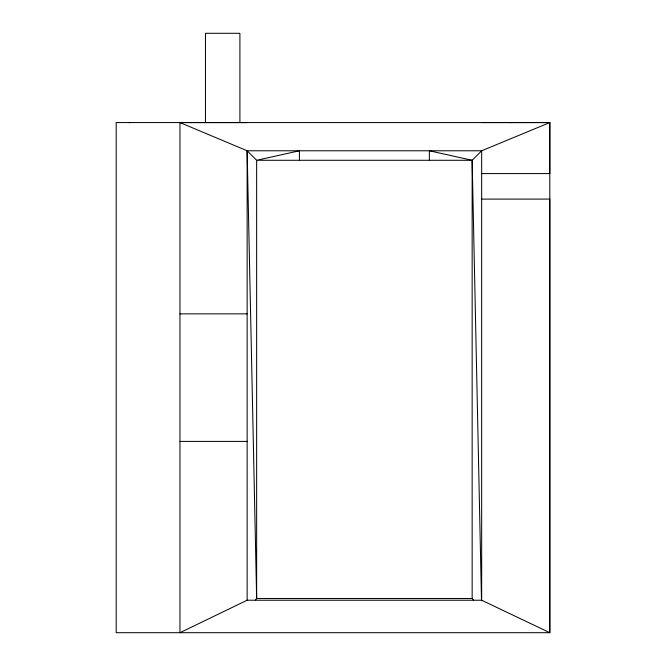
<?xml version="1.0" encoding="UTF-8"?>
<svg xmlns="http://www.w3.org/2000/svg" width="666" height="666" viewBox="0 0 666 666"><rect width="100%" height="100%" fill="white"/><g stroke="black" fill="none" stroke-linecap="round" stroke-linejoin="round"><path stroke-width="1" d="M205.469 122.569L205.469 33.3L239.902 33.3L239.902 122.569M481.651 122.561L549.8 122.569L549.8 173.585L481.66 173.585M255.553 600.058L256.643 598.476L256.643 160.29L247.136 150.782L179.962 122.569L179.962 632.7L247.136 600.232L481.66 600.232L549.8 632.7L549.8 122.577L116.2 122.569L116.2 632.7L549.8 632.7L549.8 199.092L481.66 199.092M299.425 160.29L299.425 150.782L256.643 160.29L472.152 160.29L481.66 150.782L549.8 122.569M129.271 122.569L130.345 122.569M191.317 122.569L192.399 122.569M179.962 313.869L247.136 313.869M179.962 441.4L247.136 441.4M473.401 600.058L472.152 598.476L256.643 598.476L247.136 150.782L481.66 150.782L481.66 600.707M510.048 122.577L511.963 122.577M179.962 122.569L247.136 122.602M481.501 600.707L472.152 160.29L429.362 150.782L429.362 160.29M472.152 160.29L472.152 598.476M247.136 150.782L247.136 600.499"/></g></svg>
